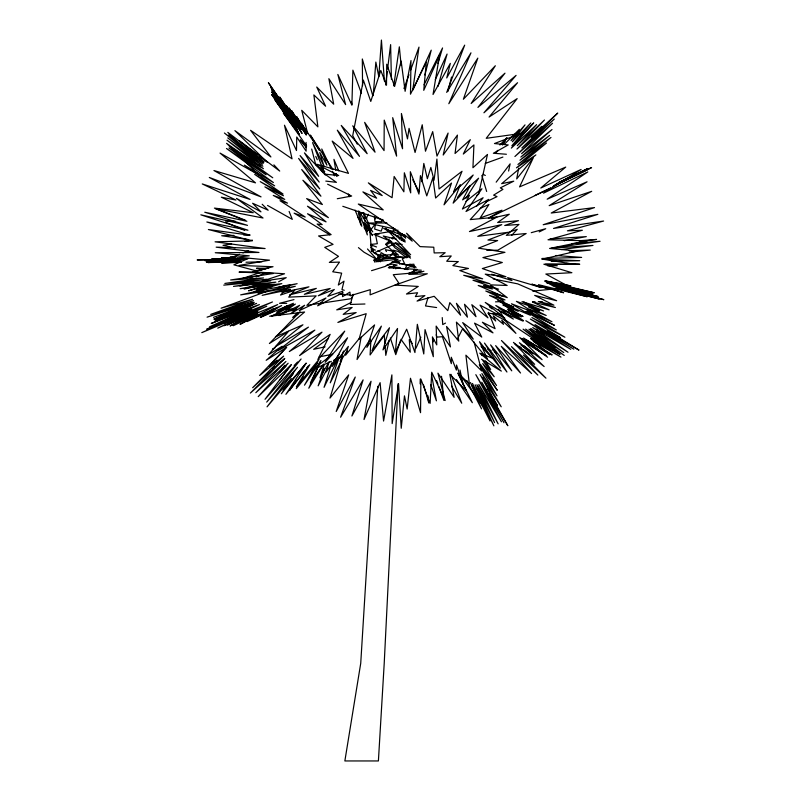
<?xml version="1.0" encoding="UTF-8"?>
<svg xmlns="http://www.w3.org/2000/svg" width="801" height="801" viewBox="0 0 801 801"><rect width="100%" height="100%" fill="white"/><g stroke="black" fill="none" stroke-linecap="round" stroke-linejoin="round"><path stroke-width="1.2" d="M420.135 383.849L420.265 379.013M393.341 230.167L393.441 227.854M398.067 383.789L384.22 663.308L378.402 760.95L344.861 760.95L360.73 663.308L377.792 386.282M370.903 340.525L370.092 354.973L384.32 335.299L384.921 343.559M381.927 219.334L381.787 221.767L374.958 221.617L374.427 216.981M373.206 95.619L375.849 62.067L378.813 76.676L381.426 40.05L384.38 81.091M413.757 270.077L413.526 272.44L417.171 272.901M421.686 181.687L423.809 163.434L427.364 178.703L430.848 167.459L434.042 180.215L436.905 159.059L439.048 188.986L462.037 171.274L453.566 191.86L473.191 175.008L457.401 197.597L478.597 178.202L466.112 198.107M385.611 84.906L387.284 71.479M387.584 69.046L390.628 44.626L391.409 79.399M393.772 85.847L399.319 46.828L401.131 65.191M412.665 90.563L418.993 47.109L410.643 70.118M375.389 224.32L374.658 229.066L381.166 231.169L382.868 226.553M361.121 337.201L357.036 359.519L370.372 339.133M518.688 168.14L516.695 178.943L533.186 158.097L519.579 186.883L565.726 167.089L540.765 188.025L581.115 169.452L543.529 193.151L587.804 171.935L547.173 199.189L587.063 181.807L549.176 205.647L591.699 191.319L551.238 213.026L594.522 207.589L543.188 224.731L597.846 214.348L553.531 228.445L603.604 221.026L567.418 230.838L582.367 230.257L548.014 239.789L587.203 240.831L549.596 248.44L577.291 251.003L542.467 259.144L574.948 264.39L543.849 264.22L571.894 272.71L545.831 274.042L565.136 284.525L544.87 281.181L554.432 286.718M508.595 171.044L510.127 163.845L496.169 182.167M389.176 340.285L385.782 355.354L385.091 345.912M433.141 341.817L433.681 339.424M447.989 91.354L451.534 77.006M424.9 74.984L431.228 50.163L413.186 89.442M437.977 86.458L447.088 54.057L435.293 79.669M353.201 294.287L350.287 304.45L364.956 304M329.091 361.722L326.067 372.034L339.183 354.302M427.984 297.722L425.521 305.952L436.615 307.554M437.917 63.349L442.563 47.95L424.049 84.816M378.993 259.584L381.146 252.625L389.366 257.421L393.371 251.894L385.581 244.225L389.276 240.891M324.225 364.535L320 377.902L328.48 362.803M331.784 362.863L324.065 387.334L338.773 357.226M343.529 351.038L340.195 361.441L347.123 351.068M400.55 340.475L395.764 354.643L390.347 337.992M339.193 357.356L330.242 382.828L341.787 360.019M324.315 368.33L318.147 385.842L327.769 367.649M403.964 88.521L408.971 74.713M317.737 367.679L308.785 388.205L323.844 364.024M318.728 365.396L320.22 361.972M415.959 348.255L420.875 337.171M366.247 218.593L368.22 214.177M405.506 268.055L406.928 264.981L400.61 263.619M323.444 168.911L322.413 171.084L320.881 167.689M457.341 339.264L462.608 328.72L487.308 358.728L479.539 341.737L500.445 368.08L484.475 343.068L506.943 372.024L490.582 344.881L511.769 370.833L495.649 345.631L520.54 373.006L501.276 346.362L531.614 373.546L501.476 340.525L537.861 375.098L511.469 346.643L545.952 378.172L523.464 355.053L534.657 364.345L513.431 342.387L544.159 366.558L519.368 342.728L542.097 359.669L519.739 337.521L547.604 357.226L523.584 338.002L549.806 354.723L530.472 338.503L551.068 349.667L533.636 337.371L547.494 344.72L529.942 329.311M352.921 295.529L351.178 298.703L306.883 305.331L316.135 295.889L288.69 297.131L294.738 290.242L280.54 295.028L290.062 285.106L282.943 285.777M303.539 376.991L296.26 388.625L317.486 363.083M502.517 144.851L505.101 140.706L502.347 144.671M296.16 380.075L289.592 390.327L305.201 369.962M294.588 370.723L289.782 377.802L293.046 374.247M290.453 380.455L281.321 393.762L305.982 363.253M322.843 365.266L310.367 382.968L320.961 360.49L304.48 385.191L319.098 359.259L296.38 386.713L309.827 364.655L285.907 394.322L306.242 363.183L283.073 390.217L291.334 378.362L267.043 406.848L297.511 367.279L266.703 402.112L301.116 358.978L265.021 399.298L290.843 365.076L258.202 396.645L288.17 363.243L255.809 392.73L285.937 361.491L250.363 393.071L284.786 358.447L252.655 387.704L283.644 356.125L259.644 375.419L286.728 347.203M284.685 365.326L279.719 372.185L285.977 366.287M497.741 150.348L496.3 152.26L498.082 150.498M502.047 144.611L507.073 137.922M279.589 380.205L291.404 364.545M476.675 206.167L483.123 197.717L462.417 209.031L469.486 195.194L462.628 199.88L470.317 185.391L453.136 203.134L460.345 184.61L444.024 204.826L451.524 183.069L435.634 198.037L432.85 177.822L426.773 195.885L420.435 175.639L418.923 194.072L410.332 171.714L410.693 192.891L404.355 172.786L403.874 191.799L394.152 176.49L392.069 197.697L368.34 182.848L382.197 195.584L370.573 190.418L376.64 198.197L362.893 191.89L383.218 209.902L358.297 204.045L405.136 236.165L383.679 228.415L405.036 240.3M306.693 368.019L308.175 366.077M369.892 230.898L376.61 222.338M359.759 337.942L345.581 355.223L348.345 346.392L332.004 366.648L347.544 337.792L325.156 362.322L344.72 331.133L317.867 359.449L330.162 334.377L299.584 355.594L321.982 332.155L289.311 351.559L314.853 330.102L277.887 350.678L308.425 327.128L275.965 346.362L302.938 324.785L275.414 336.881L304.6 312.01L269.657 316.285L295.889 309.236L281.802 308.956L293.056 304.68M511.619 235.434L517.246 229.346L509.015 232.12M499.914 145.001L506.793 137.812M300.135 311.689L269.386 343.529L288.54 331.314L268.655 354.583L282.162 346.262L266.162 360.31L286.147 347.634L269.256 366.247L277.146 360.15M275.154 366.578L272.6 369.221L275.334 366.808M291.073 310.798L292.786 309.036M294.137 365.496L297.561 362.032M504.29 144.33L519.378 129.341L511.058 140.636L525.025 124.866L512.37 141.777L530.833 122.974L511.849 145.782L533.726 122.883L511.328 148.115L536.57 124.636L517.296 145.652L544.45 120L516.955 149.056L541.987 126.298L531.403 137.131L557.756 113.081L521.841 147.955L554.292 119.049L514.903 156.515L552.55 123.244L521.601 153.642L552.009 129.542L520.81 157.076L549.596 135.419L519.969 160.22L550.988 137.442L517.947 164.465L546.512 142.999L516.445 167.83L535.889 154.913L501.636 183.689L513.771 181.166L500.315 187.875L502.948 189.356L493.596 195.134L497.041 196.615L486.037 201.892M297.952 312.4L292.645 317.416L297.992 314.252M390.768 240.65L386.312 244.776L391.799 241.832M392.55 238.998L394.342 237.346M277.156 365.206L284.465 358.768M465.942 201.411L481.932 188.776L466.012 211.484L488.72 199.379L470.247 219.594L496.92 217.121L469.446 231.569L501.746 224.65L477.766 236.375L508.174 232.29L487.929 240.04L497.641 240.57L478.507 248.16L504.96 252.335L482.913 257.592L502.327 262.508L482.332 268.555L505.962 276.735L485.226 274.142L507.163 285.466L490.352 284.866L507.263 297.652L492.485 292.465L503.839 301.416L495.509 301.857M328.45 338.433L313.652 349.336L325.106 346.813M476.585 195.524L478.628 194.132L487.479 154.453L472.94 167.739L473.922 144.931L463.298 154.052L470.317 139.684L455.048 153.482L457.431 135.099L443.193 155.034L448.099 133.066L436.996 156.095L432.7 131.614L425.481 151.219L422.237 124.776L415.068 152.47L409.061 128.35L407.479 138.903L401.421 113.492L402.553 148.756L392.69 117.667L396.605 156.115L384.23 120.12L384.059 150.608L364.655 122.363L375.048 152.18L352.75 125.787L367.158 153.692L341.246 125.417L359.489 156.355L337.311 130.173L353.041 158.398L332.195 141.086L348.485 173.376L316.665 164.205L338.703 175.539L324.906 174.157L336.41 182.348L325.807 181.096M273.261 308.715L270.187 310.798L275.934 308.485M275.454 347.364L272.38 349.356L274.573 348.345M287.088 305.742L276.615 312.18L291.234 305.111M488.35 218.202L501.977 210.202L480.159 217.942L488.95 204.485L480.109 208.39M377.872 257.371L380.675 255.779L374.107 252.896L396.926 242.893M274.192 284.165L268.705 287.118L272.27 286.778M278.568 281.802L286.237 277.667L261.727 281.341L284.545 273.762L252.525 271.769L273.041 266.713L239.109 265.421L269.547 260.175L237.126 257.091L249.281 255.809L215.259 252.736L258.963 252.465L216.16 247.169L265.101 248.54L215.079 241.822L252.315 240.861L208.39 229.527L249.892 235.194L206.838 221.997L247.94 230.217L200.841 214.828L247.509 225.361L204.766 212.235L246.888 221.276L215.649 208.741L263.028 218.012L236.465 198.398L260.956 211.844L252.615 203.264L268.185 210.222L262.167 204.245M445.496 323.093L442.743 324.575L442.232 317.586M342.898 292.685L317.667 305.822L325.987 297.982L299.264 310.658L304.64 305.261L291.123 313.451L299.674 305.311L278.958 315.574L295.369 304.06L271.689 316.395L293.416 303.279L261.957 316.705L281.622 305.602L248.36 320.16L277.707 304.57L245.787 317.747L257.572 311.839L224.08 325.737L266.773 306.222L224.53 323.133L272.47 301.957L223.068 321.501L259.384 304.6L215.589 319.619L256.59 303.429L213.497 317.336L254.297 302.337L207.079 317.166L253.496 300.615L210.713 314.403L252.585 299.274L221.086 308.195L268.105 290.823L240.65 294.868L265.612 289.301L256.801 289.622L271.429 285.757M351.088 302.438L336.71 309.857L352.13 307.474L343.188 314.372L356.165 312.57L337.862 322.443L366.197 313.692L359.028 339.314L374.588 324.916L366.878 347.394L381.366 326.127L371.944 350.828L389.496 327.759L382.978 349.917L397.536 328.48L395.404 351.889L406.668 329.201L414.938 352.55L417.341 324.305L423.769 353.962L425.041 329.611L433.321 356.685L432.43 336.891L436.765 344.891L436.165 326.087L450.462 346.913L446.568 326.478L458.763 341.106L456.41 322.122L473.271 339.153L462.688 322.593L481.761 337.091L474.562 323.133L493.005 332.876L482.392 322.242L495.098 328.66L488.52 312.33M256.27 312.69L230.087 325.937L258.523 312.32L233.281 325.717L257.181 314.503L240.03 324.345L258.413 315.033L247.098 321.601L276.866 307.904L260.335 317.366L273.732 310.948M560.74 181.727L567.468 178.212L559.809 181.967M559.148 182.598L587.914 168.49L559.539 182.578M555.964 184.43L584.95 170.192M539.223 231.9L545.711 228.716L531.263 232.67M557.526 183.499L585.401 169.852L559.038 182.698M359.899 214.288L363.264 212.645M556.815 184.18L588.174 168.901L554.202 185.722M260.946 291.304L257.662 292.896L263.639 291.143M554.062 185.772L591.579 167.579L553.932 185.722M586.863 169.952L552.8 186.643M556.685 184.29L587.574 169.371M489.01 217.892L550.828 187.955L535.218 195.274M405.276 268.876L410.132 266.603L416.15 267.304M331.314 361.361L312.19 369.962L332.685 354.232L319.229 356.886M333.566 360.35L335.819 359.339M338.072 358.327L342.568 356.305L329.992 398.087L348.685 374.888L336.21 411.494L355.264 377.031L340.605 417.231L363.113 379.884L351.909 415.999L371.053 381.266L364.024 419.534L380.105 382.648L383.569 421.066L391.889 374.888L392.17 423.599L398.548 383.769L401.231 428.275L404.465 395.854L407.158 409.041L410.482 378.252L420.545 412.685L420.885 379.133L430.127 403.364L431.719 372.235L445.156 400.52L437.937 373.156L454.137 397.346L449.792 374.327L466.342 390.708L457.872 373.056L469.336 383.859L465.902 355.173L481.671 370.963L474.052 342.027M251.614 309.236L206.738 329.231L247.95 311.749L201.792 332.645L253.537 310.868L217.752 328.14L252.505 312.71L227.304 325.166L253.987 313.471M246.318 308.695L211.254 323.464L249.301 308.685L209.451 326.878L251.534 309.136M373.957 260.245L385.031 255.609L387.574 256.29L375.869 261.797L398.097 259.154L385.271 266.413L371.524 270.668M239.519 254.277L227.274 259.304L247.94 258.603L233.862 264.831L256.68 270.988M242.863 252.906L248.43 250.633M241.792 305.632L233.842 308.856L253.146 302.297M252.645 278.257L244.736 281.451L273.051 285.516M256.04 276.896L265.081 273.251L262.678 272.61M253.106 302.588L219.874 315.904L243.935 306.923M253.086 303.569L213.887 319.158L252.355 305.051L215.038 320.16L243.904 309.376M245.857 282.242L242.443 283.574L250.483 282.302M249.662 304.791L253.106 303.509M485.266 163.454L502.898 157.076M260.175 283.304L244.165 289.081L262.307 285.046M408.89 256.33L402.262 258.683L405.136 264.831M389.456 239.068L387.163 239.859L373.817 234.363L398.007 230.207M391.739 238.277L394.032 237.486M396.325 236.696L398.618 235.905M242.423 278.478L259.975 272.65M263.809 285.747L248.56 290.803L267.684 285.697M389.386 267.784L393.942 266.373M253.857 282.272L239.819 285.997L256.47 283.244M293.997 299.594L279.479 303.309L286.738 303.349M395.454 268.725L400.22 267.554L389.196 266.713M491.093 218.343L509.276 214.237L497.651 222.518L518.437 220.686L504.74 225.481L518.958 224.44L506.302 235.364L526.167 233.532L497.781 250.212L486.718 250.312M267.734 284.675L261.677 285.997L271.349 285.516M386.312 265.401L392.32 264.11L397.136 265.121L388.295 267.744L417.161 269.396L409.351 273.291L393.271 274.703L399.058 283.464L370.082 294.858L370.302 289.672L350.277 295.739L349.907 292.105L342.538 296.68L342.618 291.274L327.789 296.35L334.317 289.471L318.287 295.779L330.212 288.46L304.34 294.337L316.325 288.37L289.521 294.878L308.936 286.818L281.992 292.395L290.332 289.451L262.157 295.359L295.289 286.307L258.813 293.236L297.131 283.684L254.127 291.604L281.822 283.634L240.13 288.7L275.874 282.152L233.502 286.398L270.788 280.831L223.739 285.136L266.943 279.229L224.851 283.434L263.519 277.937L230.628 279.98L273.461 273.491L239.018 272.12L256.31 271.909M423.919 271.249L408.79 274.383L427.303 273.762L395.063 285.086L418.262 286.438L406.467 294.027L417.591 292.745L415.359 296.59L424.88 295.619L417.071 301.096L434.172 296.29L447.779 310.638L449.822 302.618L460.555 315.204L456.44 303.329L467.444 317.146L464.51 304.27L476.004 316.685L471.819 304.71L487.959 317.837L480.039 305.141L504.87 318.277L485.246 302.438L513.371 319.108L495.789 305.451L523.484 320.67L507.574 309.556L517.336 314.062L502.427 303.509L530.392 315.254L511.469 303.769L532.915 312.02L516.395 301.356L543.609 310.988L522.032 301.647L549.156 309.857L532.425 301.997L555.373 307.534L538.322 301.526L553.902 305.181L534.668 295.379L556.635 300.715L517.676 283.854L493.196 278.908M337.281 198.728L351.659 196.035L327.589 184.18M564.274 240.68L586.302 236.615L550.187 238.938M231.579 243.824L223.018 245.336L235.124 247.859M245.036 241.441L252.385 240.14M243.624 278.277L260.415 275.474M379.624 259.834L399.168 257.021M552.039 248.09L600.079 241.281L571.724 243.614M579.243 241.692L596.575 239.429L579.253 240.741M561.421 249.542L592.97 245.446L552.039 248.18M370.603 244.475L377.351 243.714L375.379 233.832L379.083 234.112M532.725 291.133L555.133 288.821M363.203 218.553L366.828 218.192M569.351 252.195L590.247 250.082L569.161 250.673M409.171 272.69L422.447 271.639M406.227 264.761L413.877 264.22L414.337 267.804M395.764 261.076L400.59 260.766M241.431 261.967L221.487 262.938L239.869 262.418M262.097 270.167L254.848 270.498L258.272 270.848M379.013 255.249L393.571 254.708L396.585 257.501M233.952 235.384L221.697 235.754L248.7 239.619M243.754 235.094L249.882 234.913M246.007 262.237L261.947 261.787M541.997 258.483L581.646 257.411L555.834 255.509M241.501 261.907L207.96 262.528L231.329 261.386L206.338 262.027L240.941 260.425L204.836 260.605L243.694 259.464L197.156 259.914L247.439 258.593L211.754 258.883L229.987 258.483M232.42 258.433L237.286 258.322M551.218 261.286L579.734 260.705L541.846 259.214M232.47 257.752L221.416 257.862L232.38 257.912M268.685 268.185L256.48 268.285L265.882 269.166M234.873 257.171L229.997 257.181L233.682 257.231M386.893 222.978L367.729 223.018L395.584 229.196M547.614 265.772L557.316 265.742L545.431 264.25L579.754 264.26L566.107 263.419M532.615 301.797L535.118 301.807M540.104 301.837L542.607 301.847M378.192 257.491L380.585 257.582M382.978 257.672L396.145 258.152M225.732 220.876L235.414 221.316M404.305 269.326L407.949 269.516M414.027 269.837L421.326 270.207M507.724 306.453L510.197 306.583L507.894 305.682M371.314 251.063L373.486 251.204M506.402 154.253L493.376 153.261L508.224 144.931L494.467 143.539L520.81 133.457L486.217 138.323L517.166 98.623L489.071 117.056L517.546 82.723L483.934 112.791L516.094 75.374L477.927 107.394L504.99 73.171L471.158 103.499L495.338 65.752L463.368 99.254L477.827 58.113L448.82 103.719L470.978 52.826L446.698 92.405L464.69 45.136L446.748 77.967L450.312 63.369L433.041 94.468L439.509 55.439L423.749 90.333L426.302 62.198L410.482 94.188L410.983 60.526L405.116 91.304L401.151 61.066L394.603 86.418L386.723 64.22L386.493 85.246L380.785 70.448L370.773 101.427L363.354 80.09L352.72 135.659L357.316 144.21M406.848 257.511L397.106 256.71L391.579 250.883L385.361 249.682L386.422 251.554M380.455 255.569L382.938 255.779M395.354 256.811L404.044 257.532M338.883 294.027L349.847 294.988M396.655 257.301L399.108 257.532M487.769 313.141L499.844 314.653L497.932 313.221M402.202 244.445L392.37 243.023L383.279 235.985L396.355 239.179M279.209 286.398L284.135 287.108M394.202 261.326L399.138 262.067L399.769 264.32M392.009 261.857L415.058 266.433M545.231 280.761L570.933 285.987L559.008 283.264M546.853 282.743L592.49 293.086L547.944 282.473L594.282 292.786L545.151 280.971M546.893 282.833L592.82 293.837L553.231 285.106L598.057 296.54L554.943 286.197L598.567 297.602L556.264 287.118L603.844 299.674L555.984 287.669L599.288 298.983L556.024 288.19L587.233 296.73L538.432 284.665L563.614 292.755L539.704 285.727L547.243 288.49L531.794 284.165L541.186 287.549L507.624 277.617L511.989 280.58L491.714 274.232M401.111 240.34L404.675 241.211M344.27 290.272L341.957 289.551L344.019 281.181L338.332 285.046L341.657 273.161L332.725 271.779L339.494 262.097L329.341 262.418L338.493 256.37L324.725 247.369L333.076 244.355L318.568 235.965L331.113 234.623L317.116 224.04L322.192 224.63L307.504 213.747L326.057 221.877L307.474 206.207L328.38 217.642L306.633 198.588L322.382 204.515L302.888 180.265L320.941 196.195L301.677 169.532L319.749 188.926L298.603 158.428L319.209 182.107L300.085 155.604L318.648 176.33L304.46 152.881L325.276 174.948L312.55 142.618L323.944 165.997L319.769 152.49L326.898 165.166L321.762 148.976L331.394 169.101M373.146 249.331L375.429 250.102M377.722 250.883L380.014 251.654M342.798 206.298L383.529 220.185M541.696 331.694L547.473 333.847L540.775 330.833M376.52 246.958L370.703 244.776L371.944 246.608M392.82 253.066L398.638 255.249L392.84 250.122L398.147 251.424L406.888 257.792M509.286 312.32L503.769 310.237L522.983 321.081L500.225 311.319M511.499 313.151L521.431 316.886L508.875 309.717M245.346 220.185L214.408 208.1L253.246 212.716L221.326 197.196L235.935 200.04L202.263 183.94L250.122 199.449L209.301 177.462L261.066 196.886L213.947 170.533L255.509 182.858L220.045 153.091L259.043 175.059L226.553 143.319L260.285 166.848M380.325 259.214L382.588 260.115M502.988 305.161L518.237 311.319L499.704 301.667M485.526 348.315L481.121 346.473L492.645 358.287L479.759 353.161L501.346 371.113L481.451 359.168M487.729 349.236L491.033 350.618M494.337 351.999L496.54 352.921L492.665 349.777M497.701 300.305L513.791 307.214L489.511 295.449L505.041 299.924L485.796 291.023L503.459 296.55L478.207 285.486L492.375 289.001L483.484 285.366L498.582 289.211L472.99 280.25L489.892 283.724L463.699 275.294L482.663 278.838L459.794 270.518L468.475 268.465L452.865 265.602L458.312 261.607L446.688 261.256L451.243 255.96L439.799 256.71L445.176 252.715L434.162 252.936L433.772 247.219L420.074 246.618L406.588 233.221L412.205 241.151L404.425 234.643L405.656 238.167L396.585 230.468L405.176 242.082L385.601 228.265L410.653 254.778L395.314 242.813L410.212 256.64L390.738 242.783L395.153 247.96L410.553 258.132M225.481 222.167L244.635 230.408M508.915 309.647L523.043 316.505L507.203 307.554M543.869 341.797L554.873 347.564L535.048 334.548M492.475 313.581L505.671 320.63L498.432 309.286M536.48 331.033L544.159 335.219L536.45 329.041M267.544 205.436L292.295 219.364L289.111 211.444M523.844 301.947L539.654 310.888L528.29 306.813L546.202 315.474L529.02 309.126L551.949 321.732L527.108 310.748L554.502 325.336L525.806 311.419L556.335 329.932L531.904 317.556L564.895 337.241L530.362 319.068L560.45 337.722L547.303 330.533L579.003 350.117L535.028 324.615L573.816 349.146L525.867 320.72L570.773 349.336L532.755 327.559L568.009 352.25L530.803 328.51L563.764 352.54L528.93 329.241L564.254 355.464L525.626 329.101L558.317 352.961L523.093 329.131L544.73 346.332L504.42 319.459L515.914 333.366L501.746 320.17L503.499 324.345L493.256 315.824L495.709 321.021L488.6 314.292M483.143 174.258L485.306 175.479M533.366 341.436L560.98 357.096L531.504 338.392M538.913 342.167L560.009 354.392L534.387 337.932M525.546 339.564L552.109 354.953L539.894 346.973M329.792 234.843L294.117 213.156L305.221 217.041L280.04 200.721L287.499 203.124L273.271 195.424L284.755 199.389L264.871 186.873L283.454 195.754L260.225 181.627L283.053 194.032L254.678 174.368L274.683 185.832L244.375 165.136L273.421 182.548L226.483 148.485L266.082 174.788L228.906 148.035L272.761 177.782L229.476 146.423L263.419 168.701L226.983 140.195L262.878 166.228L227.764 137.902L262.548 164.155L224.41 133.006L263.559 163.024L228.706 134.908L264.19 161.922L239.569 140.846L279.719 171.074L273.892 164.856M523.073 341.366L546.052 355.424L529.962 344.11M371.704 249.511L373.707 250.813L372.886 248.68L370.903 247.289M521.912 338.443L527.949 342.688M521.081 345.191L533.316 353.812L524.104 345.892M515.103 344.21L529.03 354.162L523.293 349.546M489.341 306.783L492.204 308.926M324.745 171.574L315.754 164.806L311.699 149.066M409.912 264.13L412.865 266.343M257.321 154.723L227.824 132.375L254.568 160.19M259.284 156.215L267.144 162.172L234.913 130.633L270.918 156.956L250.563 130.303L292.035 158.818L284.475 125.216L296.49 150.528L296.75 137.021L306.132 151.169L306.072 142.408M519.459 346.483L521.371 348.014M358.437 247.629L363.964 252.175L377.031 259.654L367.489 248.981M321.281 170.533L323.133 172.175M258.883 164.686L260.605 166.478M357.697 217.391L360.941 220.886M487.158 388.996L489.601 391.769L482.683 377.321M305.992 146.453L300.225 139.875L306.312 147.564M364.044 227.714L366.948 231.269M321.902 169.792L323.414 171.694M412.245 343.479L409.271 339.664L410.272 352.2L400.951 339.294M358.698 210.903L372.775 231.859L364.685 223.079L372.565 235.624L363.474 222.378L367.419 230.908M459.594 374.037L482.993 406.147L471.989 385.541M306.683 146.062L283.284 112.881L299.374 134.398L275.053 100.065L298.423 132.215L271.639 94.538L297.081 129.341L273.151 95.439L296.7 127.86L271.649 91.835L296.38 126.338L271.909 89.942L302.117 133.417L270.828 87.349L296.831 124.866L268.395 82.713L301.136 129.802L279.639 97.021L301.226 128.731L286.237 105.612L306.352 135.009L289.021 107.965L306.152 133.997L291.634 110.758L306.152 132.626L296.67 116.756L307.474 133.637L301.266 123.164L319.489 150.368L310.337 135.079L333.026 169.562M397.606 236.255L399.739 239.299M476.174 387.714L480.43 393.872M481.842 395.924L486.097 402.092L477.556 385.461M456.43 379.594L472.34 402.703L458.132 373.506M335.779 173.747L337.151 175.83M480.85 353.431L482.162 355.564M485.426 360.901L490.653 369.431L482.993 360.84L494.237 376.74L482.723 363.564L496.55 385.521L480.57 364.565L497.271 390.297L479.258 364.785L497.041 395.854L481.892 373.576L501.226 406.798L480.089 374.598L497.451 405.636L489.501 393.091L507.824 425.731L481.781 382.227L503.989 422.748L475.824 374.658L501.456 421.817L478.848 384.48L498.132 423.859L476.915 384.75L494.587 422.578L475.123 384.83L493.897 425.852L472.5 383.449L490.032 420.976L470.447 382.528L481.511 408.86L466.853 380.525M451.534 386.072L461.736 403.213L450.983 374.327M348.445 194.623L349.636 196.706M412.775 179.845L419.123 191.699M379.374 259.664L380.515 261.797M402.392 233.812L403.524 235.995M332.465 171.334L334.598 175.809M315.764 156.385L317.296 159.779M363.694 212.495L369.411 225.321L371.464 250.803L377.762 255.299L379.043 261.647L373.967 259.925L374.798 262.187M338.753 170.883L333.947 159.339L335.779 170.323M348.345 193.962L349.306 196.275M355.073 210.122L361.792 226.282L358.327 212.986M361.361 93.186L352.881 70.138L351.889 105.191L337.842 74.443L345.621 104.611L328.871 78.678L333.687 104.18L316.735 87.029L325.596 106.203L313.872 94.939L317.877 126.868L301.727 110.318L307.644 133.326M436.645 380.695L437.927 384.18M438.788 386.503L443.924 400.44L441.531 376.3M374.518 216.66L375.359 218.933M359.228 212.686L367.329 234.913L365.476 224.35M430.728 384.62L436.405 400.83L431.439 374.307M481.832 175.459L486.658 191.459M423.549 384.981L428.805 402.983L427.844 395.624M372.775 95.679L362.322 58.974L362.543 85.707M436.205 334.708L436.815 337.111L442.422 336.71L451.333 363.654L451.283 357.236L456.38 370.092L456.53 365.026L463.058 384.3L459.984 370.032M351.389 101.937L351.899 104.38M363.424 212.605L365.066 221.997M336.39 173.977L336.8 176.42M359.769 218.813L360.63 224.811M393.351 265.832L393.541 268.175M235.905 256.63L233.451 256.63L235.905 256.67"/></g></svg>
